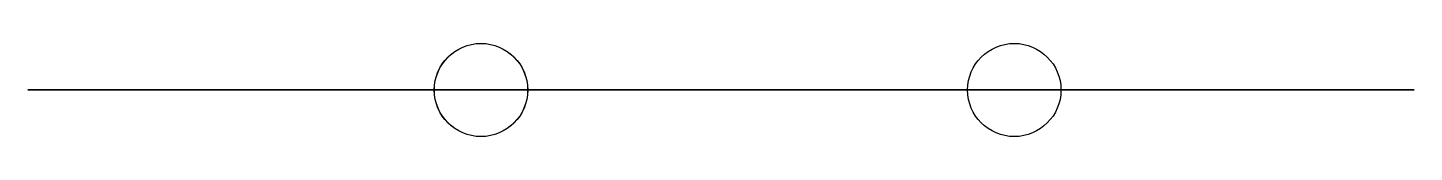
# Model space of a CAD drawing. Header units: millimetres. Extents: x 15.7 to 67.7, y -143.5 to -140.
import ezdxf

# ---------------------------------------------------------------- set-up
doc = ezdxf.new("R2010")
doc.units = ezdxf.units.MM
doc.layers.add('f', color=7, linetype='CONTINUOUS')

msp = doc.modelspace()

# ---------------------------------------------------------------- linework, layer by layer
at = {"layer": 'f'}
for p, q in [((15.697, -141.72, -281.597), (15.697, -141.72, -452.597)), ((67.697, -141.72, -452.597), (15.697, -141.72, -452.597)), ((15.697, -141.72, -281.597), (67.697, -141.72, -281.597)), ((45.197, -141.72, -423.269), (45.197, -141.72, -310.925)), ((45.782, -141.72, -424.683), (67.697, -141.72, -446.597)), ((67.697, -141.72, -287.597), (45.782, -141.72, -309.511)), ((67.697, -141.72, -446.597), (67.697, -141.72, -452.597)), ((67.697, -141.72, -281.597), (67.697, -141.72, -287.597))]:
    msp.add_line(p, q, dxfattribs=at)
for centre in [(32.695, -141.72, -438.597), (32.695, -141.72, -387.097), (32.695, -141.72, -347.097), (32.697, -141.72, -295.597), (52.697, -141.72, -286.597), (52.697, -141.72, -447.597)]:
    msp.add_circle(centre, 1.75, dxfattribs=at)
for centre, radius, start, end in [((47.197, -141.72, -423.269), 2, 179.999999738, 180), ((47.197, -141.72, -310.925), 1.414, 180, -179.999999738)]:
    msp.add_arc(centre, radius, start, end, dxfattribs=at)

doc.saveas('drawing.dxf')
